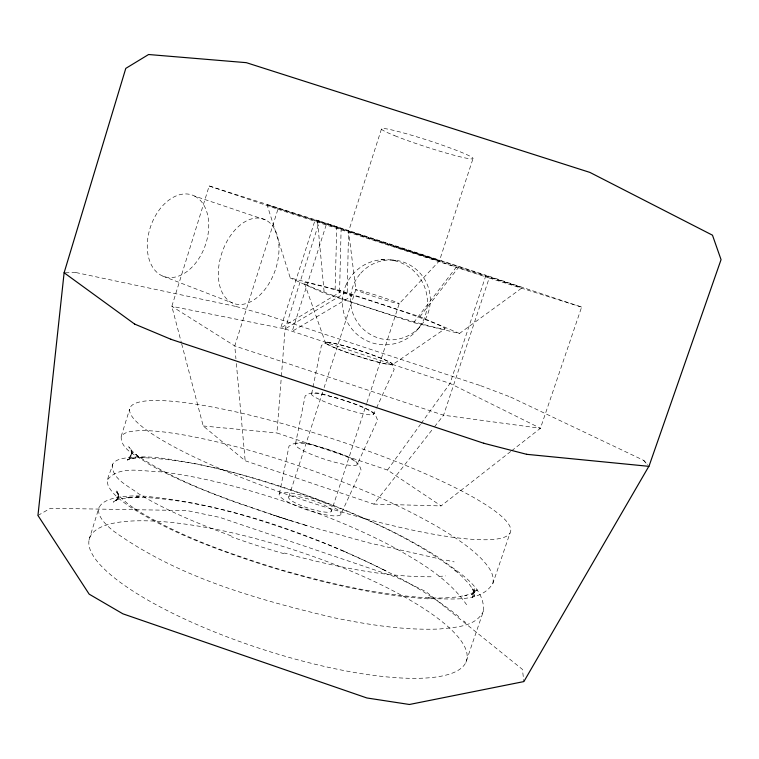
<?xml version="1.0" encoding="UTF-8"?>
<svg xmlns="http://www.w3.org/2000/svg" width="759" height="759" viewBox="0 0 759 759"><rect width="100%" height="100%" fill="white"/><g stroke="black" fill="none" stroke-linecap="round" stroke-linejoin="round"><path stroke-width="0.57" stroke-dasharray="3.79 2.85" d="M351.683 296.124L351.683 294.843L347.205 292.898L348.561 230.774L326.674 223.44L292.206 331.303L351.683 296.124L339.605 290.403L290.27 277.965L267.064 204.788L459.1 266.713L522.173 287.756L459.47 333.467L413.664 322.632L324.245 293.287L290.27 277.965M459.47 333.467L419.879 316.721L339.605 290.403L341.133 228.355L315.194 219.73L280.678 328.068L339.539 292.49L339.548 291.2L335.136 289.274L336.759 226.96M510.722 451.501L441.102 505.911L387.488 470.049L276.931 432.972L281.295 377.422M281.39 376.236L285.109 328.951L319.511 221.106L209.171 185.964L171.828 306.313L181.392 342.783M465.846 662.446A198.213 52.124 18 0 0 202.748 526.869A198.213 52.124 18 0 0 165.215 609.543A198.213 52.124 18 0 0 465.846 662.446L483.445 611.061C485.219 586.195 456.7 571.679 439.973 558.415C404.016 535.133 364.709 517.553 324.871 502.069C283.335 486.272 240.736 473.018 197.188 464.024C172.056 459.726 145.899 453.597 120.472 458.929C117.408 459.954 114.23 461.358 112.531 464.271C111.545 471.282 105.577 478.179 108.091 485.437C112.341 494.403 120.89 500.219 128.641 505.93C169.959 532.809 216.865 549.563 263.42 564.914C317.025 581.451 372.014 595.009 428.142 598.851C448.597 597.855 480.2 604.117 492.866 583.453L510.01 533.065A200.101 33.681 18 0 0 238.829 412.545A200.101 33.681 18 0 0 211.514 464.973A200.101 33.681 18 0 0 510.01 533.065M492.866 583.453C494.991 573.586 487.344 565.142 481.159 558.463C468.958 546.423 454.518 536.992 439.907 528.169C402.147 506.035 361.739 488.777 320.763 473.569C276.561 457.525 231.391 443.749 185.111 435.182C169.75 432.564 154.2 430.22 138.574 430.666C132.635 431.302 125.159 431.14 121.184 436.387C120.482 450.258 138.593 456.368 147.834 463.559C177.872 480.589 210.177 493.179 242.605 504.83M344.093 551.167C283.041 525.181 218.981 504.27 152.768 497.107C128.793 493.255 72.124 497.211 113.034 530.721C177.805 577.428 256.903 599.43 333.637 617.684C368.457 624.733 403.94 630.463 439.584 629.002C454.745 627.285 475.988 627.067 483.445 611.061M131.411 453.341L130.757 456.852L131.411 453.341L131.022 449.537L132.436 453.398L131.032 449.84L128.707 446.766L132.474 451.406L138.66 456.719L135.671 454.518C182.16 485.845 236.647 502.306 289.217 520.332M458.797 616.659C419.329 584.866 372.792 563.415 326.323 544.004C265.546 520.323 202.017 499.413 136.316 497.041L139.343 496.936L120.975 498.568L114.362 500.57L117.778 499.403L113.205 502.135L116.298 500.02L118.708 497.173L116.307 500.532L117.74 497.619L118.537 493.369L118.29 497.363L117.892 493.587L116.488 490.048L118.461 494.773L116.136 491.766L120.491 497.24L127.284 503.359L136.497 510.057L133.669 508.084C179.285 536.727 230.793 554.326 282.006 570.056C330.82 583.956 380.733 595.521 431.586 598.007L428.503 597.969L443.522 598.007L456.368 597.067L466.927 595.179L463.388 596.213L471.51 593.462L477.316 589.895L474.09 591.925L471.538 594.771L475.058 590.474L472.449 595.379L474.071 592.238L474.717 588.813L472.62 597.637L474.071 592.238M279.416 493.729L289.018 446.093C301.361 437.535 316.882 447.307 329.757 449.774C340.535 455.039 357.935 456.453 361.104 470.257L340.829 514.45A32.466 6.338 18 0 1 292.016 504.004A32.466 6.338 18 0 1 297.272 494.185A32.466 6.338 18 0 1 340.829 514.45M295.488 443.892L305.165 395.923C314.757 388.542 327.082 396.53 337.347 398.086C350.089 402.384 363.561 405.894 374.775 413.56L377.574 420.031L357.166 464.565A32.58 5.161 18 0 1 308.477 453.151A32.58 5.161 18 0 1 313.106 445.267A32.58 5.161 18 0 1 357.166 464.565M311.674 393.703L321.437 345.392L326.323 342.584M112.531 464.271C110.823 478.72 128.945 486.092 138.404 493.644C167.967 511.509 200.158 524.469 232.482 536.357M89.059 539.81L99.068 507.325M121.184 436.387L129.628 409.196M209.171 185.964L277.927 209.256L234.768 345.943L235.935 358.836M381.435 129.115L348.599 231.305L355.819 289.53L324.131 387.574M288.799 496.889L322.67 392.08M331.408 511.272A22.523 4.393 18 0 0 301.342 497.211A22.523 4.393 18 0 0 297.443 503.938A22.523 4.393 18 0 0 331.408 511.272L366.588 403.579M366.958 402.46L399.206 303.742L439.423 260.84L473.056 158.479M511.651 450.78L540.427 428.285L581.631 307.091L485.988 275.242L450.04 383.428L421.169 423.408M581.631 307.091L489.204 277.984L443.569 415.211L434.129 427.251M131.165 454.65L127.493 460.267L130.463 457.677L127.398 459.783L132.455 457.886L129.058 459.062L136.127 457.886L132.73 458.057L144.922 457.478L141.724 457.63C199.38 459.897 255.128 477.809 309.274 496.462C360.639 515.854 412.317 537.4 456.131 571.119L453.854 569.297L462.259 576.717L468.986 583.88L473.891 590.73L471.861 587.827L474.717 594.136L473.493 590.663L474.252 596.365L473.977 592.599M373.618 414.31A32.703 3.966 18 0 0 329.045 395.999A32.703 3.966 18 0 0 325.061 401.919A32.703 3.966 18 0 0 373.618 414.31L376.066 408.959M376.549 407.896L394.168 369.424L391.853 364.225A34.572 2.903 18 0 0 344.33 346A34.572 2.903 18 0 0 340.876 350.155A34.572 2.903 18 0 0 391.853 364.225M116.307 500.532L118.916 495.248L117.74 497.619M107.702 479.517C119.713 464.783 144.219 471.861 160.728 471.794C197.52 476.168 233.535 485.504 268.885 496.405C310.469 509.621 351.426 525.247 390.183 545.398C418.351 560.986 447.895 577.703 466.605 604.724M387.488 470.049L420.486 424.357M413.664 322.632L456.425 266.997L522.173 287.756M419.879 316.721L459.1 266.713M181.695 343.922L203.213 425.97L245.166 460.76L373.864 504.118L433.408 428.171M417.431 329.653L420.96 325.639M392.745 364.519A35.512 2.979 18 0 0 343.912 345.791A35.512 2.979 18 0 0 340.411 350.079A35.512 2.979 18 0 0 392.745 364.519L445.059 328.742M285.109 328.951L450.04 383.428L540.427 428.285L443.569 415.211L234.768 345.943L171.828 306.313L285.109 328.951L345.26 292.87L362.005 298.012A74.183 3.605 18 0 1 443.949 328.979A74.183 3.605 18 0 1 338.486 297.386A74.183 3.605 18 0 1 330.241 288.496L345.26 292.87L339.539 292.49M37.95 515.465L50.474 508.274L186.961 510.57L219.968 517.439L396.739 577.409L426.036 591.716L522.41 669.381L523.871 681.582M438.863 576.461L445.675 575.901M139.343 496.936L126.108 497.487L129.362 497.354M65.274 272.794L76.137 272.595M431.065 576.774C385.98 576.982 341.427 567.827 297.926 556.698L284.464 553.017M373.864 504.118L441.102 505.911M380.999 259.768L386.796 260.1M392.109 260.204L397.223 260.517M203.213 425.97L276.931 432.972M436.178 558.112L368.513 542.789L305.27 525.266M75.909 272.547L236.267 306.522M446.178 560.161L454.195 561.888M236.096 306.494L268.212 315.592M437.554 260.299L439.423 260.84L348.599 231.305L437.554 260.299M306.826 525.75L273.354 515.266M319.511 221.106L485.988 275.242M267.064 204.788L456.425 266.997M277.927 209.256L489.204 277.984M267.946 315.507L480.817 385.733M194.627 196.078A43.13 28.908 -70.9 0 1 192.103 267.073A43.13 28.908 -70.9 0 1 147.293 244.142A43.13 28.908 -70.9 0 1 194.627 196.078L265.887 220.072A44.781 28.036 -70.6 0 1 261.684 293.249A44.781 28.036 -70.6 0 1 218.412 270.527A44.781 28.036 -70.6 0 1 265.887 220.072M480.551 385.648L510.769 397.128M162.73 276.077L232.776 303.126M510.627 397.061L643.803 460.419L647.484 464.65M382.821 569.335L388.219 572.087M463.749 620.9L465.684 622.598M643.613 460.324L647.332 464.612M304.606 283.667L325.63 343.172M317.594 221.837L324.245 293.287M236.362 363.514L245.166 460.76M305.317 525.057A199.617 26.574 16.9 0 1 243.146 504.782M284.103 553.719A199.626 48.737 15.1 0 1 231.381 536.755M343.95 551.224A198.478 40.901 20.9 0 1 382.593 569.345M365.582 293.629A22.865 0.958 18 0 0 399.206 303.742A22.865 0.958 18 0 0 367.66 292.557A22.865 0.958 18 0 0 365.582 293.629M394.813 135.738A48.215 3.416 18 0 0 471.51 158.906A48.215 3.416 18 0 0 415.249 136.335A48.215 3.416 18 0 0 394.813 135.738M359.899 274.208A39.971 39.876 88.9 0 0 383.513 339.264A39.971 39.876 88.9 0 0 427.915 286.238A39.971 39.876 88.9 0 0 359.899 274.208M346.398 284.151A42.618 42.504 84.3 0 0 388.589 344.662A42.618 42.504 84.3 0 0 419.736 277.794A42.618 42.504 84.3 0 0 346.398 284.151"/><path stroke-width="1.14" d="M526.471 454.299L648.954 466.339L721.05 259.654L712.473 235.186L589.914 172.416L246.314 62.665L148.593 54.515L125.785 68.386L64.117 272.766L37.95 515.465L89.164 594.155L122.882 613.822L366.872 697.967L409.433 704.485L523.871 681.582L648.831 466.33M483.635 443.228L526.651 454.309M170.756 339.245L484.024 443.351M134.685 324.102L171.136 339.368M64.117 272.766L134.789 324.178"/></g></svg>
